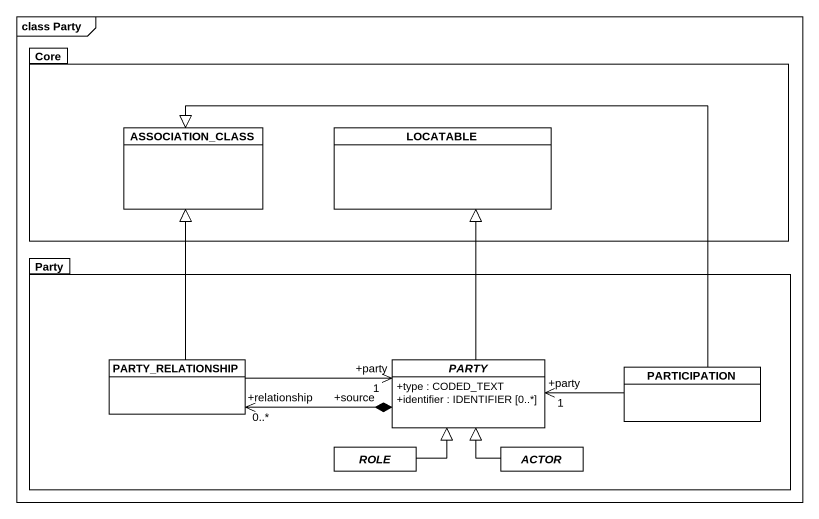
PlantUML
@startuml
mainframe class Party
hide circle
hide empty members
skinparam classAttributeIconSize 0
package Core {
  class ASSOCIATION_CLASS
  class LOCATABLE
}
package Party {
  class PARTY_RELATIONSHIP
  abstract class PARTY {
    +type : CODED_TEXT
    +identifier : IDENTIFIER [0..*]
  }
  class PARTICIPATION
  abstract class ROLE
  abstract class "ACTOR" as ACTOR_
}
PARTY_RELATIONSHIP -up-|> ASSOCIATION_CLASS
PARTY_RELATIONSHIP -right-> "+party\n1" PARTY
PARTY -up-|> LOCATABLE
PARTY "+source" *-left-> "+relationship\n0..*" PARTY_RELATIONSHIP
PARTICIPATION -left-|> ASSOCIATION_CLASS
PARTICIPATION -left-> "+party\n1" PARTY
ROLE -up-|> PARTY
ACTOR_ -up-|> PARTY
@enduml
